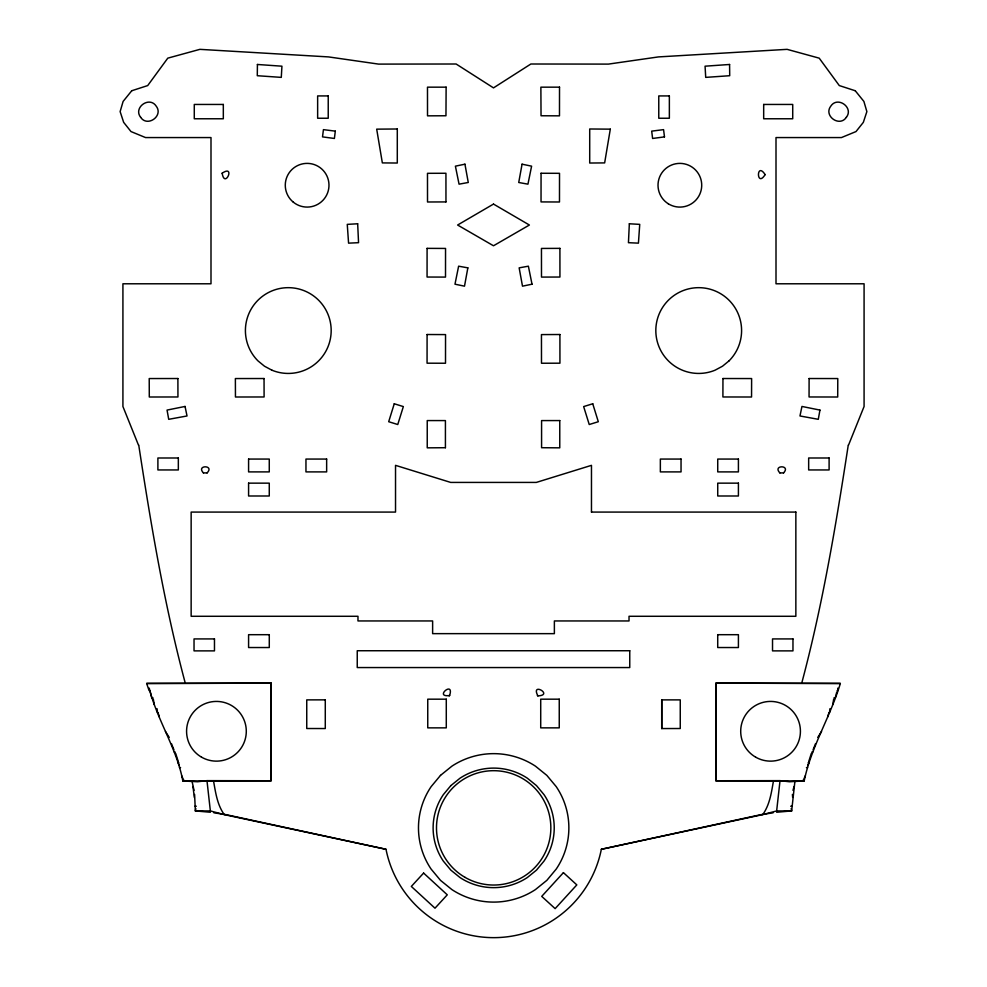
<?xml version="1.0" encoding="UTF-8"?>
<svg xmlns="http://www.w3.org/2000/svg" width="987" height="987" viewBox="0 0 987 987"><rect width="100%" height="100%" fill="white"/><g stroke="black" fill="none" stroke-linecap="round" stroke-linejoin="round"><path stroke-width="1.48" d="M661.722 728.566L661.722 699.882L680.253 699.882L680.253 728.517L661.722 728.566L661.722 699.882M840.356 683.448L716.007 683.152L715.846 780.754L780.026 780.643L789.44 781.753L804.171 780.964C811.191 746.74 830.4 716.747 840.356 683.448L715.846 683.164L715.846 780.729L804.171 780.964M149.222 688.124C156.995 719.942 176.833 748.282 182.829 780.964L197.56 781.753L206.974 780.643L271.154 780.754L271.154 683.164L146.644 683.448L149.074 690.555L149.876 690.555M794.868 781.753L791.66 810.932L776.646 812.252M210.354 812.252L195.352 810.932L194.599 794.424M195.833 808.575L195.352 810.932L210.354 810.932L224.271 814.62L386.003 849.289A109.779 109.779 0 0 0 601.342 849.289L762.729 814.62L776.646 810.932L780.026 780.643M829.956 708.691L829.438 712.762L828.747 712.774M848.252 445.149C835.989 525.072 822.615 605.019 801.715 683.214M832.757 704.619L833.657 699.302M815.533 743.655L813.103 749.738M773.487 780.816C771.415 792.475 769.798 804.738 762.729 814.62M827.748 716.846L828.414 714.132M836.754 692.035L835.224 697.969L833.879 697.969M792.98 790.353L794.041 786.491M811.339 753.414L808.797 761.347M848.512 445.149L864.081 406.508L864.081 283.787L776.004 283.787L776.004 137.563L841.455 137.563L856 131.567L863.341 122.351L866.87 111.605L863.896 101.439L855.26 90.755M803.899 778.99L805.38 775.683M807.711 765.11L808.982 762.643L808.18 762.643M846.377 117.28C853.989 107.583 837.593 95.801 830.832 106.102C823.207 115.812 839.604 127.594 846.377 117.28M817.767 737.425L821.542 731.515M131.74 90.755L123.104 101.439L120.13 111.605L123.659 122.351L131 131.567L145.545 137.563L210.996 137.563L210.996 283.787L122.919 283.787L122.919 406.508L138.488 445.149M449.616 695.514C454.563 679.969 433.453 697.686 449.616 695.514L449.11 695.872M207.11 472.909C214.895 464.803 195.66 464.803 203.445 472.909M783.555 472.909C791.34 464.803 772.105 464.803 779.89 472.909M801.543 781.173L803.406 780.088M207.11 472.909L203.445 472.909M783.555 472.909L779.89 472.909M131.74 90.755L147.705 85.573L167.79 58.147L199.88 49.35L328.548 56.913L378.589 64.106L456.13 64.007L493.5 87.88L530.87 64.007L608.411 64.106L658.452 56.913L787.12 49.35L819.21 58.159L839.295 85.573L855.26 90.755M601.342 849.289L761.026 814.633L773.08 812.819M182.829 780.964L271.154 780.729L270.993 683.152M837.124 690.555L837.926 690.555L837.79 688.124M811.807 752.069L812.696 752.069M806.428 767.565L807.526 767.565M591.472 512.08L795.855 512.08M271.154 683.164L146.644 683.448M790.698 806.231L792.03 806.231M776.646 810.932L791.66 810.932L791.179 808.575M153.121 697.969L151.776 697.969L150.258 692.035M158.253 712.774L157.562 712.762L157.044 708.691M174.304 752.069L175.192 752.069M178.82 762.643L178.018 762.643L179.301 765.11M179.486 767.565L180.572 767.565M194.982 806.231L196.314 806.231M213.92 812.819L225.974 814.633L386.003 849.289M537.89 695.872C554.188 695.206 530.327 681.425 537.89 695.872L537.384 695.514M183.607 780.088L185.457 781.173M140.623 117.28C147.396 127.594 163.793 115.8 156.168 106.102C149.407 95.801 133.011 107.583 140.623 117.28M165.458 731.515L169.233 737.425M224.271 814.62C217.202 804.738 215.585 792.475 213.513 780.816M173.897 749.738L171.467 743.655M178.203 761.347L175.661 753.414M181.62 775.683L183.101 778.99M192.144 781.753L194.032 790.353M185.285 683.214C164.385 605.019 151.011 525.072 138.748 445.149M158.586 714.132L159.265 716.846M153.343 699.302L154.243 704.619M192.971 786.491L194.328 797.422M206.974 780.643L210.354 810.932M792.401 794.424L792.672 797.422M795.855 512.08L795.855 616.283L629.027 616.283L629.027 620.959L554.373 620.946L554.373 633.654L432.627 633.642L432.627 620.946L357.973 620.946L357.973 616.283L191.145 616.283L191.145 512.08L395.528 512.08L395.528 465.346L450.701 482.421L536.299 482.421L591.472 465.346L591.472 512.08M248.588 483.149L248.588 495.992L269.266 495.992L269.266 483.149L248.588 483.149M248.588 459.066L248.588 471.897L269.266 471.897L269.266 459.066L248.588 459.066M427.087 334.519L427.063 363.191L445.507 363.241L445.544 334.593L427.087 334.519M427.087 248.366L427.063 277.039L445.507 277.088L445.544 248.44L427.087 248.366M541.061 173.268L541.036 201.916L559.481 201.99L559.518 173.317L541.061 173.268M559.518 87.164L559.481 115.837L541.036 115.763L540.876 87.164L559.518 87.164M717.722 634.69L717.722 647.534L738.412 647.534L738.412 634.69L717.722 634.69M763.679 104.449L763.679 118.773L792.721 118.773L792.721 104.449L763.679 104.449M722.953 378.527L722.903 396.971L751.551 397.008L751.625 378.552L722.953 378.527M809.106 378.527L809.056 396.971L837.704 397.008L837.778 378.552L809.106 378.527M446.124 87.164L445.964 115.763L427.519 115.837L427.482 87.164L446.124 87.164M257.422 64.476L257.286 75.715L281.283 77.381L281.937 66.191L257.422 64.476M629.336 223.778L628.448 242.691L638.429 243.147L639.736 224.37L629.336 223.778M335.309 131.135L334.396 138.464L322.515 136.885L323.428 129.642L335.309 131.135M610.311 129.149L604.649 162.904L589.708 163.028L589.708 128.989L610.311 129.149M819.95 410.086L818.285 419.315L799.976 415.971L801.95 406.447L819.95 410.086M467.85 267.859L464.507 286.168L454.982 284.194L458.622 266.182L467.85 267.859M522.061 164.187L518.73 182.496L527.946 184.162L531.598 166.161L522.061 164.187M765.135 174.6C756.4 188.542 756.091 160.77 765.135 174.613M222.149 173.206C224.839 189.455 235.831 163.867 222.149 173.219M394.257 403.769L388.693 421.72L397.761 424.521L403.35 406.582L394.257 403.769M440.498 775.387L431.146 786.627A73.494 73.494 0 0 0 431.134 869.115L440.498 880.355L451.886 889.583A75.962 75.962 0 0 0 535.447 889.571L546.847 880.355L556.199 869.103A73.494 73.494 0 0 0 556.212 786.627L546.847 775.387L535.447 766.159A75.962 75.962 0 0 0 451.898 766.171L440.498 775.387M450.849 785.603L443.323 794.658A59.171 59.171 0 0 0 443.311 861.083L450.849 870.127L460.028 877.566A61.169 61.169 0 0 0 527.305 877.554L536.484 870.127L544.022 861.071A59.171 59.171 0 0 0 544.034 794.658L536.484 785.603L527.317 778.175A61.169 61.169 0 0 0 460.041 778.188L450.849 785.603M563.417 872.644L541.727 896.381L555.138 908.632L576.815 884.895L563.417 872.644M423.608 873.076L411.32 886.437L434.996 908.2L447.271 894.827L423.608 873.076M729.035 360.872L722.521 366.202L715.119 370.174A42.885 42.885 0 0 1 655.824 330.546A42.885 42.885 0 0 1 715.119 290.931A42.885 42.885 0 0 1 729.035 360.872M493.5 204.075L457.61 225.024L493.5 245.775L529.39 225.024L493.5 204.075M592.743 403.769L583.65 406.582L589.239 424.521L598.307 421.72L592.743 403.769M464.939 164.187L455.402 166.161L459.054 184.162L468.27 182.484L464.939 164.187M532.018 284.194L522.493 286.168L519.15 267.859L528.378 266.182L532.018 284.194M185.05 406.447L167.05 410.086L168.715 419.315L187.024 415.971L185.05 406.447M664.485 136.885L652.604 138.464L651.691 131.135L663.572 129.642L664.485 136.885M729.578 64.476L705.063 66.191L705.717 77.381L729.714 75.715L729.578 64.476M357.664 223.778L347.264 224.37L348.571 243.147L358.552 242.691L357.664 223.778M397.292 128.989L376.689 129.149L382.351 162.904L397.292 163.028L397.292 128.989M445.421 447.716L427.235 447.839L427.235 420.573L445.421 420.585L445.421 447.716M445.964 201.916L427.519 201.99L427.482 173.317L445.939 173.268L445.964 201.916M559.913 248.366L541.456 248.44L541.493 277.088L559.937 277.039L559.913 248.366M559.913 334.519L541.456 334.593L541.493 363.241L559.937 363.191L559.913 334.519M328.227 95.924L317.641 95.924L317.641 118.243L328.227 118.243L328.227 95.924M669.359 95.924L658.773 95.924L658.773 118.243L669.359 118.243L669.359 95.924M223.321 104.449L194.279 104.449L194.279 118.773L223.321 118.773L223.321 104.449M177.894 378.527L149.222 378.552L149.296 397.008L177.944 396.971L177.894 378.527M264.047 378.527L235.375 378.552L235.449 397.008L264.097 396.971L264.047 378.527M559.765 420.573L541.579 420.585L541.579 447.716L559.765 447.839L559.765 420.573M178.339 457.993L157.895 457.993L157.895 469.948L178.339 469.948L178.339 457.993M829.105 457.993L808.661 457.993L808.661 469.948L829.105 469.948L829.105 457.993M326.648 459.066L305.958 459.066L305.958 471.897L326.648 471.897L326.648 459.066M681.042 459.066L660.352 459.066L660.352 471.897L681.042 471.897L681.042 459.066M738.412 459.066L717.734 459.066L717.734 471.897L738.412 471.897L738.412 459.066M738.412 483.149L717.734 483.149L717.734 495.992L738.412 495.992L738.412 483.149M269.278 634.69L248.588 634.69L248.588 647.534L269.278 647.534L269.278 634.69M214.475 638.922L194.032 638.922L194.032 650.877L214.475 650.877L214.475 638.922M792.968 638.922L772.525 638.922L772.525 650.877L792.968 650.877L792.968 638.922M629.755 650.741L357.245 650.741L357.245 667.557L629.755 667.557L629.755 650.741M446.284 699.178L427.753 699.178L427.753 727.863L446.284 727.863L446.284 699.178M559.247 699.178L540.716 699.178L540.716 727.863L559.247 727.863L559.247 699.178M325.278 699.857L306.747 699.882L306.747 728.517L325.278 728.542L325.278 699.857M271.881 370.174L264.479 366.202L257.965 360.872A42.885 42.885 0 0 1 271.881 290.931A42.885 42.885 0 0 1 331.176 330.546A42.885 42.885 0 0 1 271.881 370.174M465.074 877.381A57.184 57.184 0 0 0 550.845 827.871A57.184 57.184 0 0 0 465.074 778.348A57.184 57.184 0 0 0 465.074 877.381M293.299 202.15A21.85 21.85 0 0 0 328.696 188.764A21.85 21.85 0 0 0 299.406 164.792A21.85 21.85 0 0 0 293.299 202.15M668.298 203.778A21.85 21.85 0 0 0 701.708 185.988A21.85 21.85 0 0 0 669.593 165.952A21.85 21.85 0 0 0 668.298 203.778M201.508 757.14A29.857 29.857 0 0 0 246.294 731.281A29.857 29.857 0 0 0 201.508 705.421A29.857 29.857 0 0 0 201.508 757.14M755.635 757.14A29.857 29.857 0 0 0 800.42 731.281A29.857 29.857 0 0 0 755.635 705.421A29.857 29.857 0 0 0 755.635 757.14"/></g></svg>
